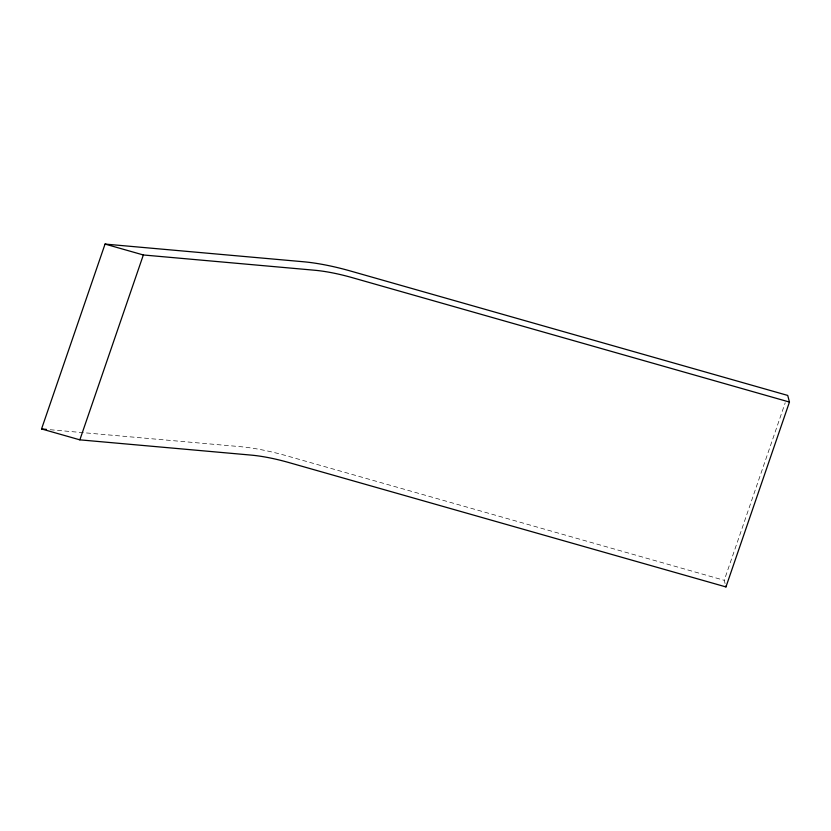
<?xml version="1.0" encoding="UTF-8"?>
<svg xmlns="http://www.w3.org/2000/svg" width="831" height="831" viewBox="0 0 831 831"><rect width="100%" height="100%" fill="white"/><g stroke="black" fill="none" stroke-linecap="round" stroke-linejoin="round"><path stroke-width="0.62" stroke-dasharray="4.16 3.12" d="M725.089 583.611L724.227 580.308L785.202 402.786M50.224 429.72L239.702 446.611A101.943 29.002 19 0 1 287.152 455.939L724.227 580.308"/><path stroke-width="1.25" d="M41.55 428.941L105.049 244.075L303.201 261.734A101.943 29.002 19 0 1 350.651 271.062L787.726 395.431L789.45 402.059L725.951 586.925L288.876 462.555A81.552 23.206 19 0 0 250.92 455.087L79.849 439.848L41.55 428.941L46.505 429.388M79.849 439.848L143.347 254.972L314.419 270.22A81.552 23.206 19 0 1 352.375 277.689L789.45 402.059M105.049 244.075L143.347 254.972M725.733 586.094L725.951 586.925"/></g></svg>
